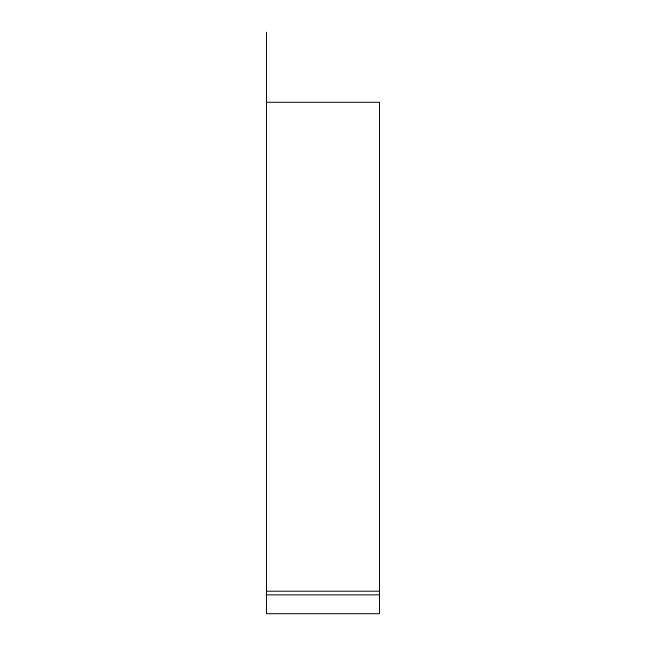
<?xml version="1.0" encoding="UTF-8"?>
<svg xmlns="http://www.w3.org/2000/svg" width="646" height="646" viewBox="0 0 646 646"><rect width="100%" height="100%" fill="white"/><g stroke="black" fill="none" stroke-linecap="round" stroke-linejoin="round"><path stroke-width="0.97" d="M266.475 102.286L379.525 102.286L379.525 613.7L266.475 613.7L266.475 32.3M266.475 591.211L379.525 591.211M266.475 594.861L379.525 594.861"/></g></svg>
